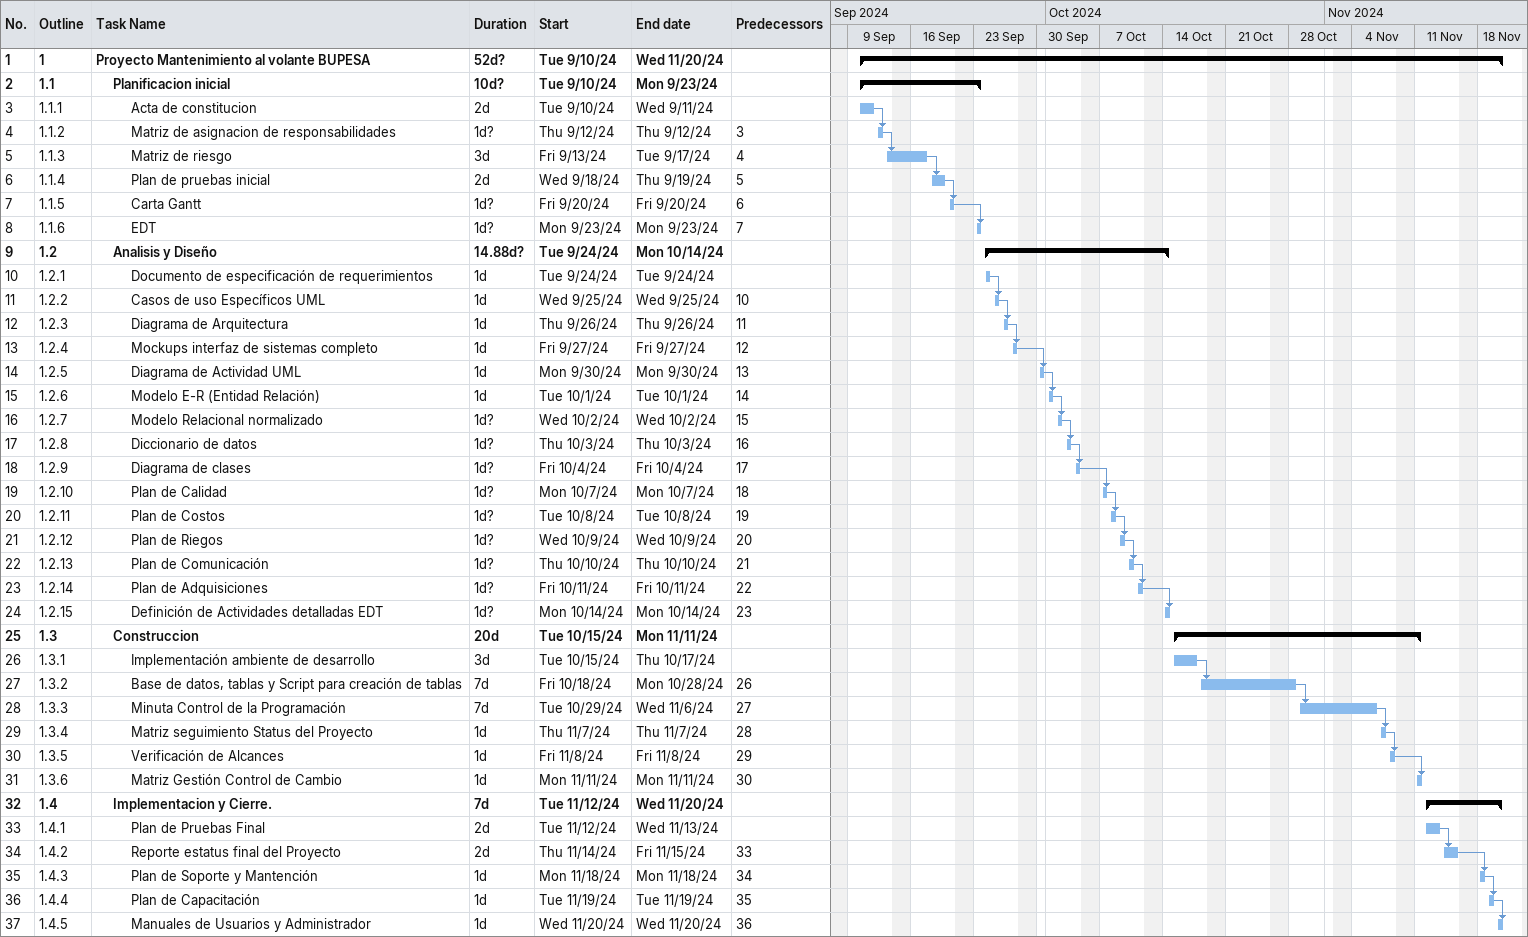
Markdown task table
| ID | WBS | Task | Duration | Start | Finish | Predecessors |
|---|---|---|---|---|---|---|
| 1 | 1 | **Proyecto Mantenimiento al volante BUPESA** | 52d? | 2024-09-10 | 2024-11-20 |  |
| 2 | 1.1 | **Planificacion inicial** | 10d? | 2024-09-10 | 2024-09-23 |  |
| 3 | 1.1.1 | Acta de constitucion | 2d | 2024-09-10 | 2024-09-11 |  |
| 4 | 1.1.2 | Matriz de asignacion de responsabilidades | 1d? | 2024-09-12 | 2024-09-12 | 3 |
| 5 | 1.1.3 | Matriz de riesgo | 3d | 2024-09-13 | 2024-09-17 | 4 |
| 6 | 1.1.4 | Plan de pruebas inicial | 2d | 2024-09-18 | 2024-09-19 | 5 |
| 7 | 1.1.5 | Carta Gantt | 1d? | 2024-09-20 | 2024-09-20 | 6 |
| 8 | 1.1.6 | EDT | 1d? | 2024-09-23 | 2024-09-23 | 7 |
| 9 | 1.2 | **Analisis y Diseño** | 14.88d? | 2024-09-24 | 2024-10-14 |  |
| 10 | 1.2.1 | Documento de especificación de requerimientos | 1d | 2024-09-24 | 2024-09-24 |  |
| 11 | 1.2.2 | Casos de uso Específicos UML | 1d | 2024-09-25 | 2024-09-25 | 10 |
| 12 | 1.2.3 | Diagrama de Arquitectura | 1d | 2024-09-26 | 2024-09-26 | 11 |
| 13 | 1.2.4 | Mockups interfaz de sistemas completo | 1d | 2024-09-27 | 2024-09-27 | 12 |
| 14 | 1.2.5 | Diagrama de Actividad UML | 1d | 2024-09-30 | 2024-09-30 | 13 |
| 15 | 1.2.6 | Modelo E-R (Entidad Relación) | 1d | 2024-10-01 | 2024-10-01 | 14 |
| 16 | 1.2.7 | Modelo Relacional normalizado | 1d? | 2024-10-02 | 2024-10-02 | 15 |
| 17 | 1.2.8 | Diccionario de datos | 1d? | 2024-10-03 | 2024-10-03 | 16 |
| 18 | 1.2.9 | Diagrama de clases | 1d? | 2024-10-04 | 2024-10-04 | 17 |
| 19 | 1.2.10 | Plan de Calidad | 1d? | 2024-10-07 | 2024-10-07 | 18 |
| 20 | 1.2.11 | Plan de Costos | 1d? | 2024-10-08 | 2024-10-08 | 19 |
| 21 | 1.2.12 | Plan de Riegos | 1d? | 2024-10-09 | 2024-10-09 | 20 |
| 22 | 1.2.13 | Plan de Comunicación | 1d? | 2024-10-10 | 2024-10-10 | 21 |
| 23 | 1.2.14 | Plan de Adquisiciones | 1d? | 2024-10-11 | 2024-10-11 | 22 |
| 24 | 1.2.15 | Definición de Actividades detalladas EDT | 1d? | 2024-10-14 | 2024-10-14 | 23 |
| 25 | 1.3 | **Construccion** | 20d | 2024-10-15 | 2024-11-11 |  |
| 26 | 1.3.1 | Implementación ambiente de desarrollo | 3d | 2024-10-15 | 2024-10-17 |  |
| 27 | 1.3.2 | Base de datos, tablas y Script para creación de tablas | 7d | 2024-10-18 | 2024-10-28 | 26 |
| 28 | 1.3.3 | Minuta Control de la Programación | 7d | 2024-10-29 | 2024-11-06 | 27 |
| 29 | 1.3.4 | Matriz seguimiento Status del Proyecto | 1d | 2024-11-07 | 2024-11-07 | 28 |
| 30 | 1.3.5 | Verificación de Alcances | 1d | 2024-11-08 | 2024-11-08 | 29 |
| 31 | 1.3.6 | Matriz Gestión Control de Cambio | 1d | 2024-11-11 | 2024-11-11 | 30 |
| 32 | 1.4 | **Implementacion y Cierre.** | 7d | 2024-11-12 | 2024-11-20 |  |
| 33 | 1.4.1 | Plan de Pruebas Final | 2d | 2024-11-12 | 2024-11-13 |  |
| 34 | 1.4.2 | Reporte estatus final del Proyecto | 2d | 2024-11-14 | 2024-11-15 | 33 |
| 35 | 1.4.3 | Plan de Soporte y Mantención | 1d | 2024-11-18 | 2024-11-18 | 34 |
| 36 | 1.4.4 | Plan de Capacitación | 1d | 2024-11-19 | 2024-11-19 | 35 |
| 37 | 1.4.5 | Manuales de Usuarios y Administrador | 1d | 2024-11-20 | 2024-11-20 | 36 |
